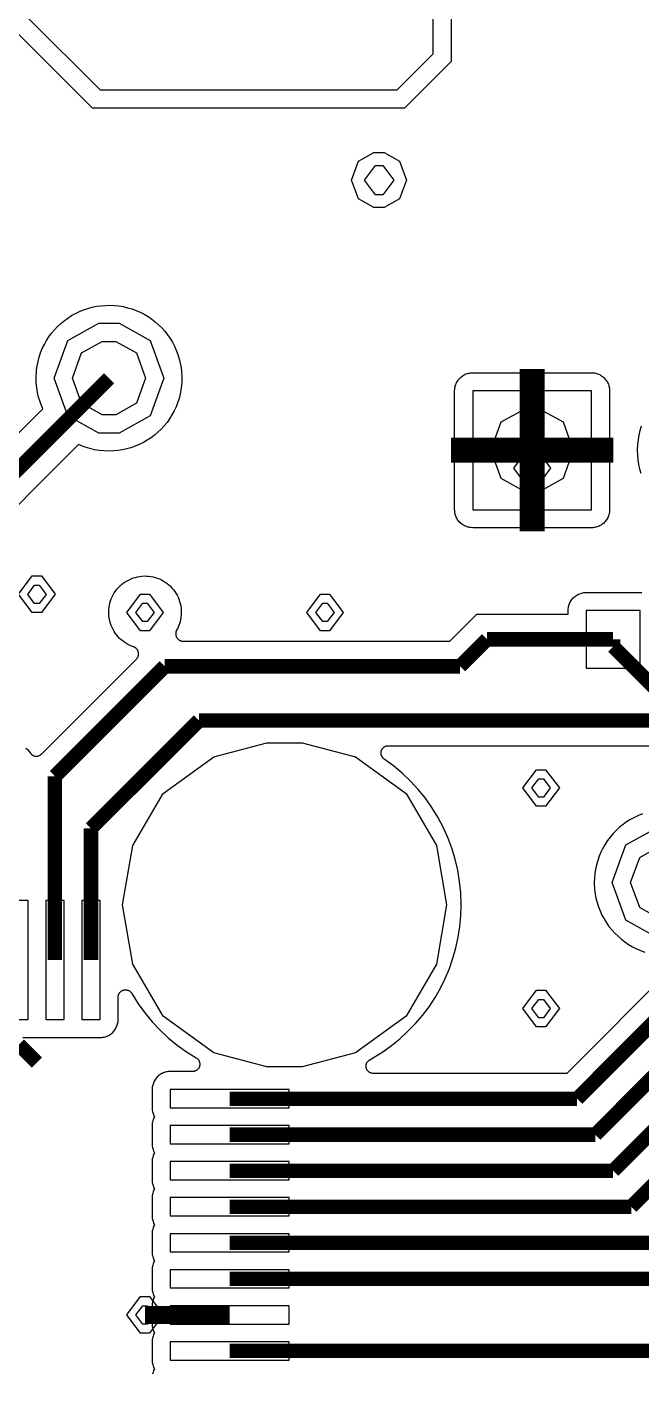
# Model space of a CAD drawing. Extents: x -0.15 to 4.85, y -1.33 to 3.4.
# Drawn here: x 2.898 to 3.234, y 1.316 to 2.052 of the extents above; entities that cross this region are included whole.
import ezdxf

# ---------------------------------------------------------------- set-up
doc = ezdxf.new("R2010")
doc.units = 0
doc.layers.get('0').update_dxf_attribs({"linetype": 'CONTINUOUS'})

msp = doc.modelspace()

# ---------------------------------------------------------------- linework, layer by layer
at = {"color": 0}
for points in [[(3.02165, 2.23425), (3.02165, 2.19486), (2.92324, 2.19486), (2.89861, 2.17028), (2.89861, 2.05711), (2.938, 2.01772), (3.10038, 2.01772), (3.12007, 2.03742), (3.12007, 2.10632), (3.11025, 2.11614), (3.06104, 2.11614), (3.05117, 2.12596), (3.05117, 2.18504), (3.04135, 2.19486), (3.04135, 2.23425), (3.02165, 2.23425)], [(3.09056, 1.98349), (3.09333, 1.98349), (3.10179, 1.97882), (3.10553, 1.96851), (3.10179, 1.95821), (3.09333, 1.95349), (3.09056, 1.95349), (3.08774, 1.95349), (3.07928, 1.95821), (3.07553, 1.96851), (3.07928, 1.97882), (3.08774, 1.98349), (3.09056, 1.98349)], [(2.94293, 1.89022), (2.94853, 1.89022), (2.9654, 1.8809), (2.97289, 1.86022), (2.9654, 1.83961), (2.94853, 1.83022), (2.94293, 1.83022), (2.93729, 1.83022), (2.92036, 1.83961), (2.91288, 1.86022), (2.92036, 1.8809), (2.93729, 1.89022), (2.94293, 1.89022)], [(3.13185, 1.85339), (3.1319, 1.85431), (3.13201, 1.8549), (3.13211, 1.8555), (3.13222, 1.8561), (3.13244, 1.85669), (3.13267, 1.85724), (3.13293, 1.85778), (3.13321, 1.85833), (3.13353, 1.85882), (3.13385, 1.85931), (3.13424, 1.85979), (3.13467, 1.86022), (3.1351, 1.86065), (3.13554, 1.86104), (3.13603, 1.86142), (3.13657, 1.86175), (3.13706, 1.86207), (3.1376, 1.86235), (3.13819, 1.86256), (3.13874, 1.86278), (3.13933, 1.86294), (3.13993, 1.86304), (3.14053, 1.86315), (3.14112, 1.86321), (3.14172, 1.86321), (3.20672, 1.86321), (3.20769, 1.86315), (3.20829, 1.8631), (3.20889, 1.86299), (3.20943, 1.86283), (3.21003, 1.86267), (3.21057, 1.86239), (3.21117, 1.86218), (3.21165, 1.86185), (3.21219, 1.86158), (3.21268, 1.86121), (3.21317, 1.86082), (3.21361, 1.86044), (3.21399, 1.85996), (3.21442, 1.85951), (3.21475, 1.85903), (3.21513, 1.85854), (3.2154, 1.858), (3.21567, 1.85746), (3.21589, 1.85692), (3.2161, 1.85632), (3.21626, 1.85578), (3.21637, 1.85518), (3.21649, 1.85458), (3.21654, 1.85399), (3.21654, 1.85339), (3.21654, 1.78833), (3.21654, 1.78742), (3.21643, 1.78682), (3.21632, 1.78622), (3.21615, 1.78563), (3.216, 1.78503), (3.21578, 1.78449), (3.2155, 1.78394), (3.21524, 1.7834), (3.2149, 1.78292), (3.21453, 1.78243), (3.21415, 1.78194), (3.21376, 1.7815), (3.21333, 1.78107), (3.21285, 1.78069), (3.21236, 1.78031), (3.21188, 1.77999), (3.21139, 1.77965), (3.21083, 1.77939), (3.21024, 1.77917), (3.20969, 1.77896), (3.2091, 1.77879), (3.2085, 1.77868), (3.20792, 1.77857), (3.20732, 1.77851), (3.20672, 1.77851), (3.14172, 1.77851), (3.14075, 1.77857), (3.14015, 1.77863), (3.13956, 1.77874), (3.13896, 1.7789), (3.13842, 1.77911), (3.13782, 1.77933), (3.13728, 1.77956), (3.13674, 1.77988), (3.13624, 1.78021), (3.13575, 1.78053), (3.13526, 1.7809), (3.13483, 1.78135), (3.1344, 1.78178), (3.13401, 1.78221), (3.13364, 1.78269), (3.13331, 1.78318), (3.13304, 1.78372), (3.13276, 1.78426), (3.1325, 1.78482), (3.13233, 1.78542), (3.13217, 1.78596), (3.13201, 1.78656), (3.13196, 1.78715), (3.1319, 1.78774), (3.13185, 1.78833), (3.13185, 1.85339)], [(3.14172, 1.78833), (3.20672, 1.78833), (3.20672, 1.85339), (3.14172, 1.85339), (3.14172, 1.78833)], [(3.17422, 1.821), (3.17671, 1.821), (3.18419, 1.81101), (3.17671, 1.80104), (3.17422, 1.80104), (3.17167, 1.80104), (3.16418, 1.81101), (3.17167, 1.821), (3.17422, 1.821)], [(2.90354, 1.75215), (2.90604, 1.75215), (2.91353, 1.74217), (2.90604, 1.73214), (2.90354, 1.73214), (2.901, 1.73214), (2.89351, 1.74217), (2.901, 1.75215), (2.90354, 1.75215)], [(2.96257, 1.74228), (2.96507, 1.74228), (2.97256, 1.73229), (2.96507, 1.72226), (2.96257, 1.72226), (2.96008, 1.72226), (2.9526, 1.73229), (2.96008, 1.74228), (2.96257, 1.74228)], [(3.06104, 1.74228), (3.06349, 1.74228), (3.07097, 1.73229), (3.06349, 1.72226), (3.06104, 1.72226), (3.0585, 1.72226), (3.05101, 1.73229), (3.0585, 1.74228), (3.06104, 1.74228)], [(3.23325, 1.73328), (3.20374, 1.73328), (3.20374, 1.70175), (3.23325, 1.70175), (3.23325, 1.73328)], [(3.03892, 1.6609), (3.04857, 1.6609), (3.0776, 1.65331), (3.10526, 1.63328), (3.12186, 1.6049), (3.1274, 1.57242), (3.12186, 1.53997), (3.10526, 1.5116), (3.0776, 1.49157), (3.04857, 1.48392), (3.03892, 1.48392), (3.02919, 1.48392), (3.00017, 1.49157), (2.9725, 1.5116), (2.9559, 1.53997), (2.95038, 1.57242), (2.9559, 1.6049), (2.9725, 1.63328), (3.00017, 1.65331), (3.02919, 1.6609), (3.03892, 1.6609)], [(3.17915, 1.64631), (3.1816, 1.64631), (3.18908, 1.63632), (3.1816, 1.62633), (3.17915, 1.62633), (3.17661, 1.62633), (3.16913, 1.63632), (3.17661, 1.64631), (3.17915, 1.64631)], [(3.24806, 1.61462), (3.25364, 1.61462), (3.27051, 1.60529), (3.278, 1.58467), (3.27051, 1.56406), (3.25364, 1.55467), (3.24806, 1.55467), (3.24242, 1.55467), (3.22549, 1.56406), (3.218, 1.58467), (3.22549, 1.60529), (3.24242, 1.61462), (3.24806, 1.61462)], [(2.89872, 1.50981), (2.89872, 1.57479), (2.88868, 1.57479), (2.88868, 1.50981), (2.89872, 1.50981)], [(2.91836, 1.50981), (2.91836, 1.57479), (2.90838, 1.57479), (2.90838, 1.50981), (2.91836, 1.50981)], [(2.93806, 1.50981), (2.93806, 1.57479), (2.92807, 1.57479), (2.92807, 1.50981), (2.93806, 1.50981)], [(3.17915, 1.52575), (3.1816, 1.52575), (3.18908, 1.51576), (3.1816, 1.50574), (3.17915, 1.50574), (3.17661, 1.50574), (3.16913, 1.51576), (3.17661, 1.52575), (3.17915, 1.52575)], [(2.97636, 1.46151), (3.04135, 1.46151), (3.04135, 1.47156), (2.97636, 1.47156), (2.97636, 1.46151)], [(2.97636, 1.44188), (3.04135, 1.44188), (3.04135, 1.45186), (2.97636, 1.45186), (2.97636, 1.44188)], [(2.97636, 1.42218), (3.04135, 1.42218), (3.04135, 1.43217), (2.97636, 1.43217), (2.97636, 1.42218)], [(2.97636, 1.40249), (3.04135, 1.40249), (3.04135, 1.41247), (2.97636, 1.41247), (2.97636, 1.40249)], [(2.97636, 1.38279), (3.04135, 1.38279), (3.04135, 1.39278), (2.97636, 1.39278), (2.97636, 1.38279)], [(2.97636, 1.3631), (3.04135, 1.3631), (3.04135, 1.37308), (2.97636, 1.37308), (2.97636, 1.3631)], [(2.96257, 1.35843), (2.96507, 1.35843), (2.97256, 1.34845), (2.96507, 1.33842), (2.96257, 1.33842), (2.96008, 1.33842), (2.9526, 1.34845), (2.96008, 1.35843), (2.96257, 1.35843)], [(2.97636, 1.34341), (3.04135, 1.34341), (3.04135, 1.35344), (2.97636, 1.35344), (2.97636, 1.34341)], [(2.97636, 1.32371), (3.04135, 1.32371), (3.04135, 1.33375), (2.97636, 1.33375), (2.97636, 1.32371)]]:
    msp.add_lwpolyline(points, close=True, dxfattribs=at)
for points in [[(3.12994, 2.11039), (3.12994, 2.03329), (3.1045, 2.00785), (2.93387, 2.00785), (2.88874, 2.05299)], [(2.84056, 1.77738), (2.90669, 1.84351), (2.90621, 1.84476), (2.90524, 1.84732), (2.90442, 1.84986), (2.90382, 1.85242), (2.90339, 1.85501), (2.90317, 1.85762), (2.90306, 1.86022), (2.90333, 1.86463), (2.90365, 1.86706), (2.90414, 1.86944), (2.90479, 1.87178), (2.90556, 1.87411), (2.90647, 1.87639), (2.90757, 1.87857), (2.90875, 1.88074), (2.91006, 1.88279), (2.91153, 1.88475), (2.91304, 1.88665), (2.91472, 1.88843), (2.91651, 1.89007), (2.91842, 1.89164), (2.92036, 1.8931), (2.92243, 1.8944), (2.92454, 1.8956), (2.92676, 1.89668), (2.92904, 1.89761), (2.93132, 1.89836), (2.93371, 1.89901), (2.9361, 1.8995), (2.93854, 1.89983), (2.94099, 1.90004), (2.94343, 1.9001), (2.94586, 1.9), (2.94825, 1.89972), (2.95069, 1.89935), (2.95308, 1.89875), (2.95542, 1.8981), (2.95769, 1.89722), (2.95997, 1.89625), (2.96214, 1.89517), (2.96426, 1.89392), (2.96626, 1.8925), (2.96822, 1.89104), (2.97001, 1.88942), (2.97181, 1.88774), (2.97343, 1.88589), (2.97494, 1.88399), (2.97631, 1.88199), (2.9776, 1.87986), (2.97875, 1.87769), (2.97972, 1.87547), (2.98058, 1.87319), (2.98129, 1.87086), (2.98189, 1.86847), (2.98232, 1.86608), (2.9826, 1.86364), (2.98276, 1.86121), (2.98276, 1.85876), (2.9826, 1.85632), (2.98226, 1.85393), (2.98178, 1.85149), (2.98118, 1.84915), (2.98043, 1.84682), (2.97956, 1.84454), (2.97853, 1.84232), (2.97733, 1.84015), (2.97603, 1.83808), (2.97463, 1.83608), (2.9731, 1.83418), (2.97142, 1.83239), (2.96968, 1.83071), (2.96783, 1.82914), (2.96589, 1.82767), (2.96382, 1.82632), (2.96171, 1.82507), (2.95949, 1.82399), (2.95726, 1.82306), (2.95493, 1.82225), (2.9526, 1.8216), (2.95021, 1.82106), (2.94776, 1.82068), (2.94538, 1.82046), (2.94293, 1.8204), (2.94017, 1.82046), (2.93757, 1.82072), (2.93496, 1.82117), (2.93242, 1.82182), (2.92992, 1.82257), (2.92747, 1.8235), (2.92622, 1.82404), (2.86813, 1.76593)], [(3.23385, 1.80808), (3.23314, 1.81058), (3.2326, 1.81314), (3.23217, 1.81568), (3.23194, 1.81829), (3.23183, 1.82089), (3.232, 1.82399), (3.23226, 1.82658), (3.23265, 1.82914), (3.23325, 1.83164), (3.234, 1.83413)], [(2.89747, 1.65813), (2.89833, 1.65726), (2.89921, 1.65629), (2.89992, 1.65536), (2.90013, 1.6551), (2.90029, 1.65493), (2.90046, 1.65476), (2.90063, 1.65461), (2.90083, 1.65444), (2.90106, 1.65433), (2.90126, 1.65417), (2.90149, 1.65406), (2.90171, 1.65396), (2.90192, 1.6539), (2.90214, 1.65379), (2.9024, 1.65374), (2.90262, 1.65374), (2.9029, 1.65368), (2.90311, 1.65368), (2.90339, 1.65368), (2.9036, 1.65368), (2.90387, 1.65374), (2.9041, 1.65379), (2.90436, 1.65385), (2.90458, 1.65396), (2.90479, 1.65401), (2.90501, 1.65411), (2.90524, 1.65428), (2.90544, 1.65439), (2.90567, 1.65456), (2.90583, 1.65471), (2.90604, 1.65488), (2.95796, 1.70679), (2.95813, 1.70701), (2.95829, 1.70718), (2.95846, 1.70739), (2.95856, 1.70761), (2.95867, 1.70783), (2.95878, 1.70804), (2.95889, 1.70826), (2.95894, 1.70847), (2.95906, 1.70875), (2.95906, 1.70897), (2.9591, 1.70924), (2.9591, 1.70946), (2.9591, 1.70972), (2.9591, 1.70994), (2.9591, 1.71021), (2.95906, 1.71043), (2.959, 1.71071), (2.95889, 1.71092), (2.95883, 1.71114), (2.95872, 1.71135), (2.95861, 1.71157), (2.95846, 1.71179), (2.95835, 1.712), (2.95818, 1.71222), (2.95801, 1.71239), (2.95786, 1.71254), (2.95764, 1.71271), (2.95747, 1.71288), (2.95726, 1.71299), (2.95704, 1.71314), (2.95682, 1.71325), (2.95661, 1.71336), (2.95639, 1.71342), (2.95476, 1.71401), (2.95368, 1.71456), (2.9526, 1.71515), (2.95156, 1.71581), (2.95058, 1.71651), (2.94961, 1.71726), (2.94874, 1.71808), (2.94787, 1.71894), (2.94711, 1.71988), (2.94635, 1.72085), (2.94571, 1.72187), (2.94511, 1.72292), (2.94457, 1.724), (2.94407, 1.72514), (2.94369, 1.72628), (2.94332, 1.72747), (2.9431, 1.72867), (2.94287, 1.72986), (2.94278, 1.73104), (2.94278, 1.73229), (2.94283, 1.73376), (2.94293, 1.73496), (2.94315, 1.73615), (2.94343, 1.73735), (2.94375, 1.73854), (2.94418, 1.73968), (2.94467, 1.74076), (2.94521, 1.74185), (2.94581, 1.74293), (2.94651, 1.7439), (2.94728, 1.74489), (2.94804, 1.74581), (2.9489, 1.74667), (2.94982, 1.74749), (2.95075, 1.74825), (2.95178, 1.7489), (2.95281, 1.74954), (2.95389, 1.75014), (2.95499, 1.75064), (2.95613, 1.75107), (2.95732, 1.75139), (2.9585, 1.75172), (2.95969, 1.75193), (2.96089, 1.75204), (2.96208, 1.75215), (2.96333, 1.7521), (2.96453, 1.75204), (2.96578, 1.75188), (2.96697, 1.75167), (2.96811, 1.75133), (2.96931, 1.75096), (2.97044, 1.75053), (2.97153, 1.75004), (2.97261, 1.74944), (2.97364, 1.74879), (2.97463, 1.74808), (2.97554, 1.74732), (2.97646, 1.74651), (2.97733, 1.74558), (2.9781, 1.74467), (2.97885, 1.74369), (2.9795, 1.74271), (2.9801, 1.74163), (2.98064, 1.74054), (2.98113, 1.7394), (2.98151, 1.73826), (2.98183, 1.73712), (2.98211, 1.73593), (2.98232, 1.73474), (2.98243, 1.73349), (2.98243, 1.73229), (2.98243, 1.73229), (2.98238, 1.73083), (2.98226, 1.72958), (2.98206, 1.72833), (2.98178, 1.72714), (2.9814, 1.72594), (2.98097, 1.72475), (2.98049, 1.72361), (2.97989, 1.72253), (2.97978, 1.72232), (2.97967, 1.7221), (2.97961, 1.72187), (2.9795, 1.72161), (2.97944, 1.72139), (2.97939, 1.72112), (2.97939, 1.7209), (2.97939, 1.72063), (2.97939, 1.72042), (2.97939, 1.72014), (2.97944, 1.71993), (2.97944, 1.71965), (2.97956, 1.71944), (2.97961, 1.71922), (2.97972, 1.71894), (2.97983, 1.71874), (2.97993, 1.71851), (2.98004, 1.71835), (2.98021, 1.71814), (2.98038, 1.71792), (2.98053, 1.71775), (2.98069, 1.7176), (2.98086, 1.71743), (2.98107, 1.71726), (2.98129, 1.71715), (2.98151, 1.717), (2.98172, 1.71689), (2.98194, 1.71683), (2.98217, 1.71672), (2.98243, 1.71667), (2.98265, 1.71661), (2.98292, 1.71656), (2.98314, 1.71656), (2.9834, 1.71656), (3.12914, 1.71656), (3.14389, 1.73132), (3.19386, 1.73132), (3.19392, 1.73333), (3.19392, 1.73425), (3.19403, 1.73485), (3.19413, 1.73544), (3.19429, 1.73599), (3.19446, 1.73658), (3.19467, 1.73712), (3.19494, 1.73767), (3.19521, 1.73821), (3.19554, 1.73875), (3.19592, 1.73924), (3.19631, 1.73968), (3.19668, 1.74017), (3.19711, 1.74054), (3.1976, 1.74097), (3.19808, 1.74131), (3.19858, 1.74163), (3.19913, 1.74196), (3.19967, 1.74222), (3.20021, 1.74244), (3.20075, 1.74265), (3.20135, 1.74282), (3.20194, 1.74293), (3.20254, 1.74304), (3.20314, 1.7431), (3.20374, 1.7431), (3.23325, 1.7431), (3.23422, 1.7431)], [(3.25072, 1.53796), (3.1931, 1.48035), (3.08742, 1.48035), (3.08714, 1.48035), (3.08693, 1.48035), (3.08665, 1.4804), (3.08643, 1.48044), (3.08622, 1.4805), (3.08594, 1.48061), (3.08574, 1.48067), (3.08551, 1.48078), (3.08529, 1.48094), (3.08508, 1.48104), (3.08492, 1.48121), (3.08469, 1.48137), (3.08454, 1.48154), (3.08437, 1.48169), (3.08421, 1.48192), (3.0841, 1.48214), (3.08394, 1.48229), (3.08383, 1.48251), (3.08372, 1.48278), (3.08361, 1.483), (3.08356, 1.48322), (3.0835, 1.48343), (3.08346, 1.48371), (3.0834, 1.48392), (3.0834, 1.48419), (3.0834, 1.48447), (3.0834, 1.48468), (3.08346, 1.48496), (3.0835, 1.48517), (3.08356, 1.48539), (3.08361, 1.48565), (3.08372, 1.48588), (3.08383, 1.4861), (3.08394, 1.48631), (3.08406, 1.48653), (3.08421, 1.48675), (3.08437, 1.4869), (3.08454, 1.48712), (3.08469, 1.48729), (3.08486, 1.48744), (3.08508, 1.48761), (3.08529, 1.48772), (3.08546, 1.48783), (3.09257, 1.49217), (3.09735, 1.49558), (3.10196, 1.49933), (3.10635, 1.50335), (3.11042, 1.50758), (3.11426, 1.51208), (3.11785, 1.51681), (3.12111, 1.52179), (3.12403, 1.52689), (3.12669, 1.53221), (3.12897, 1.53769), (3.13093, 1.54328), (3.13256, 1.54897), (3.13381, 1.55472), (3.13472, 1.56058), (3.13526, 1.5665), (3.13543, 1.57242), (3.13521, 1.57903), (3.13456, 1.58521), (3.13353, 1.59135), (3.13211, 1.59742), (3.13033, 1.60339), (3.12815, 1.60919), (3.12561, 1.61483), (3.12268, 1.62038), (3.11942, 1.62564), (3.11585, 1.63074), (3.11193, 1.63556), (3.10771, 1.64012), (3.10319, 1.6444), (3.09843, 1.64836), (3.09333, 1.65211), (3.09306, 1.65232), (3.09289, 1.65249), (3.09268, 1.65265), (3.09251, 1.65288), (3.0924, 1.65303), (3.09224, 1.65325), (3.09214, 1.65347), (3.09197, 1.65368), (3.09192, 1.6539), (3.09181, 1.65411), (3.09175, 1.65433), (3.09169, 1.65461), (3.09164, 1.65482), (3.0916, 1.6551), (3.0916, 1.65531), (3.0916, 1.65558), (3.0916, 1.65579), (3.09164, 1.65607), (3.09169, 1.65629), (3.09175, 1.65656), (3.09181, 1.65678), (3.09192, 1.65699), (3.09203, 1.65721), (3.09214, 1.65743), (3.09224, 1.65764), (3.0924, 1.65786), (3.09257, 1.65803), (3.09274, 1.65824), (3.09289, 1.6584), (3.09311, 1.65857), (3.09328, 1.65872), (3.09349, 1.65883), (3.09371, 1.65894), (3.09392, 1.65906), (3.09414, 1.65917), (3.09442, 1.65926), (3.09463, 1.65932), (3.09485, 1.65937), (3.09511, 1.65943), (3.09533, 1.65943), (3.09561, 1.65943), (3.09561, 1.65943), (3.36253, 1.65943)], [(3.2346, 1.62217), (3.23232, 1.62129), (3.2301, 1.62026), (3.22799, 1.61907), (3.22586, 1.61776), (3.22392, 1.61636), (3.22201, 1.61483), (3.22022, 1.61315), (3.21849, 1.61142), (3.21692, 1.60951), (3.21544, 1.60757), (3.2141, 1.60556), (3.2129, 1.60344), (3.21182, 1.60122), (3.21083, 1.599), (3.21003, 1.59667), (3.20937, 1.59433), (3.20883, 1.59194), (3.2085, 1.5895), (3.20824, 1.58711), (3.20818, 1.58467), (3.20835, 1.58093), (3.20867, 1.57849), (3.2091, 1.5761), (3.20969, 1.57371), (3.21046, 1.57138), (3.21133, 1.5691), (3.21236, 1.56688), (3.2135, 1.56476), (3.21481, 1.56264), (3.21621, 1.56064), (3.21774, 1.55874), (3.21936, 1.55694), (3.22115, 1.55526), (3.22299, 1.55364), (3.22494, 1.55218), (3.22696, 1.55082), (3.22907, 1.54957), (3.23129, 1.54849), (3.23351, 1.54751), (3.23579, 1.54669)], [(2.89579, 1.49999), (2.93806, 1.49999), (2.93903, 1.50004), (2.93963, 1.5001), (2.94022, 1.50019), (2.94082, 1.50036), (2.94136, 1.50053), (2.94196, 1.50074), (2.9425, 1.50101), (2.94304, 1.50133), (2.94353, 1.50161), (2.94403, 1.50199), (2.94451, 1.50237), (2.94494, 1.50275), (2.94538, 1.50318), (2.94576, 1.50367), (2.94614, 1.50417), (2.94646, 1.50465), (2.94674, 1.50519), (2.947, 1.50574), (2.94728, 1.50628), (2.94744, 1.50688), (2.9476, 1.50742), (2.94776, 1.50801), (2.94787, 1.50861), (2.94793, 1.50921), (2.94793, 1.50981), (2.94793, 1.50981), (2.94793, 1.52201), (2.94793, 1.52244), (2.94799, 1.52267), (2.94804, 1.52293), (2.94808, 1.52315), (2.94814, 1.52342), (2.94825, 1.52364), (2.94836, 1.52385), (2.94847, 1.52407), (2.94864, 1.52429), (2.94874, 1.52444), (2.9489, 1.52467), (2.94907, 1.52483), (2.94924, 1.525), (2.94944, 1.52515), (2.94967, 1.52532), (2.94982, 1.52549), (2.95004, 1.52558), (2.95026, 1.52569), (2.95053, 1.52581), (2.95075, 1.52586), (2.95097, 1.52592), (2.95124, 1.52597), (2.95146, 1.52603), (2.95172, 1.52603), (2.95194, 1.52603), (2.95221, 1.52603), (2.95243, 1.52603), (2.95271, 1.52597), (2.95292, 1.52592), (2.95319, 1.52586), (2.9534, 1.52575), (2.95362, 1.52569), (2.95385, 1.52558), (2.95406, 1.52543), (2.95428, 1.52532), (2.95444, 1.52515), (2.95465, 1.525), (2.95482, 1.52483), (2.95499, 1.52461), (2.95514, 1.52444), (2.95531, 1.52424), (2.95542, 1.52401), (2.95894, 1.51843), (2.96257, 1.51339), (2.96654, 1.50861), (2.97082, 1.50406), (2.97532, 1.49982), (2.98015, 1.49586), (2.98519, 1.49222), (2.99057, 1.48886), (2.9909, 1.48864), (2.99111, 1.48849), (2.99128, 1.48832), (2.99149, 1.48815), (2.99165, 1.48799), (2.99182, 1.48778), (2.99193, 1.48761), (2.99204, 1.48739), (2.99219, 1.48718), (2.99225, 1.48696), (2.99236, 1.48669), (2.99242, 1.48647), (2.99247, 1.48625), (2.99253, 1.48599), (2.99258, 1.48576), (2.99258, 1.4855), (2.99258, 1.48528), (2.99258, 1.48501), (2.99253, 1.48474), (2.99247, 1.48451), (2.99242, 1.48431), (2.99236, 1.48403), (2.99225, 1.48382), (2.99214, 1.4836), (2.99204, 1.48338), (2.99193, 1.48317), (2.99176, 1.48294), (2.9916, 1.48278), (2.99144, 1.48263), (2.99128, 1.4824), (2.99106, 1.48224), (2.9909, 1.48214), (2.99068, 1.48197), (2.99046, 1.48186), (2.99025, 1.48175), (2.99003, 1.48164), (2.98975, 1.4816), (2.98954, 1.48149), (2.98932, 1.48143), (2.98906, 1.48143), (2.98883, 1.48137), (2.98857, 1.48137), (2.97636, 1.48137), (2.97538, 1.48132), (2.97478, 1.48126), (2.97418, 1.48115), (2.97358, 1.481), (2.97304, 1.48083), (2.9725, 1.48061), (2.9719, 1.48035), (2.97142, 1.48007), (2.97088, 1.47975), (2.97039, 1.47936), (2.9699, 1.47899), (2.96947, 1.47861), (2.96908, 1.47817), (2.96865, 1.47768), (2.96833, 1.47719), (2.96794, 1.47671), (2.96768, 1.47617), (2.9674, 1.47563), (2.96718, 1.47508), (2.96697, 1.47449), (2.96681, 1.47394), (2.96669, 1.47335), (2.9666, 1.47275), (2.96654, 1.47215), (2.96649, 1.47156), (2.96649, 1.46151), (2.96654, 1.46081), (2.9666, 1.46021), (2.96669, 1.45961), (2.96686, 1.45897), (2.96703, 1.45843), (2.96724, 1.45783), (2.96751, 1.45724), (2.96778, 1.45669), (2.96751, 1.45614), (2.96724, 1.45556), (2.96703, 1.45496), (2.96681, 1.45436), (2.96669, 1.45376), (2.9666, 1.45311), (2.96654, 1.45251), (2.96649, 1.45186), (2.96649, 1.44188), (2.96654, 1.44111), (2.9666, 1.44051), (2.96669, 1.43993), (2.96686, 1.43933), (2.96703, 1.43874), (2.96724, 1.43814), (2.96751, 1.4376), (2.96778, 1.437), (2.96751, 1.43646), (2.96724, 1.43586), (2.96703, 1.43526), (2.96681, 1.43467), (2.96669, 1.43407), (2.9666, 1.43342), (2.96654, 1.43282), (2.96649, 1.43217), (2.96649, 1.42218), (2.96654, 1.42147), (2.9666, 1.42083), (2.96669, 1.42024), (2.96686, 1.41964), (2.96703, 1.41904), (2.96724, 1.41844), (2.96751, 1.4179), (2.96778, 1.41731), (2.96751, 1.41676), (2.96724, 1.41621), (2.96703, 1.41563), (2.96681, 1.41497), (2.96669, 1.41437), (2.9666, 1.41372), (2.96654, 1.41313), (2.96649, 1.41247), (2.96649, 1.40249), (2.96654, 1.40178), (2.9666, 1.40114), (2.96669, 1.40054), (2.96686, 1.39994), (2.96703, 1.39935), (2.96724, 1.39875), (2.96751, 1.39821), (2.96778, 1.39767), (2.96751, 1.39707), (2.96724, 1.39653), (2.96703, 1.39593), (2.96681, 1.39533), (2.96669, 1.39468), (2.9666, 1.39408), (2.96654, 1.39343), (2.96649, 1.39278), (2.96649, 1.38279), (2.96654, 1.38209), (2.9666, 1.38144), (2.96669, 1.38084), (2.96686, 1.38025), (2.96703, 1.37965), (2.96724, 1.37905), (2.96751, 1.37851), (2.96778, 1.37797), (2.96751, 1.37742), (2.96724, 1.37683), (2.96703, 1.37623), (2.96681, 1.37563), (2.96669, 1.37498), (2.9666, 1.37439), (2.96654, 1.37373), (2.96649, 1.37308), (2.96649, 1.3631), (2.96654, 1.3624), (2.9666, 1.3618), (2.96669, 1.36115), (2.96686, 1.36055), (2.96703, 1.35995), (2.96724, 1.35941), (2.96751, 1.35882), (2.96778, 1.35827), (2.96751, 1.35773), (2.96724, 1.35713), (2.96703, 1.35654), (2.96681, 1.35594), (2.96669, 1.35534), (2.9666, 1.35469), (2.96654, 1.35404), (2.96649, 1.35344), (2.96649, 1.34341), (2.96654, 1.3427), (2.9666, 1.34211), (2.96669, 1.34151), (2.96686, 1.34086), (2.96703, 1.34032), (2.96724, 1.33972), (2.96751, 1.33912), (2.96778, 1.33858), (2.96751, 1.33804), (2.96724, 1.33744), (2.96703, 1.33684), (2.96681, 1.33625), (2.96669, 1.33565), (2.9666, 1.335), (2.96654, 1.3344), (2.96649, 1.33375), (2.96649, 1.32371), (2.96654, 1.32301), (2.9666, 1.32241), (2.96669, 1.32181), (2.96686, 1.32122), (2.96703, 1.32062), (2.96724, 1.32002), (2.96751, 1.31948), (2.96778, 1.31888), (2.96751, 1.31834), (2.96724, 1.31775), (2.96703, 1.31715), (2.96681, 1.31655), (2.96669, 1.31595)]]:
    msp.add_lwpolyline(points, dxfattribs=at)
at = {"color": 7}
for points in [[(3.09056, 1.97649), (3.09251, 1.97649), (3.09854, 1.96851), (3.09251, 1.96049), (3.09056, 1.96049), (3.08856, 1.96049), (3.08253, 1.96851), (3.08856, 1.97649), (3.09056, 1.97649)], [(2.94293, 1.88025), (2.94668, 1.88025), (2.95792, 1.874), (2.9629, 1.86028), (2.95792, 1.84656), (2.94668, 1.84026), (2.94293, 1.84026), (2.93914, 1.84026), (2.9279, 1.84656), (2.92292, 1.86028), (2.9279, 1.874), (2.93914, 1.88025), (2.94293, 1.88025)], [(3.17422, 1.84335), (3.1784, 1.84335), (3.1911, 1.83635), (3.19668, 1.82089), (3.1911, 1.80543), (3.1784, 1.79838), (3.17422, 1.79838), (3.16999, 1.79838), (3.15729, 1.80543), (3.15171, 1.82089), (3.15729, 1.83635), (3.16999, 1.84335), (3.17422, 1.84335)], [(3.17422, 1.81601), (3.17547, 1.81601), (3.17921, 1.81101), (3.17547, 1.80603), (3.17422, 1.80603), (3.17292, 1.80603), (3.16917, 1.81101), (3.17292, 1.81601), (3.17422, 1.81601)], [(2.90354, 1.74711), (2.90479, 1.74711), (2.90854, 1.74211), (2.90479, 1.73712), (2.90354, 1.73712), (2.90225, 1.73712), (2.8985, 1.74211), (2.90225, 1.74711), (2.90354, 1.74711)], [(2.96257, 1.73729), (2.96382, 1.73729), (2.96757, 1.73229), (2.96382, 1.72731), (2.96257, 1.72731), (2.96133, 1.72731), (2.95758, 1.73229), (2.96133, 1.73729), (2.96257, 1.73729)], [(3.06104, 1.73729), (3.06224, 1.73729), (3.06599, 1.73229), (3.06224, 1.72731), (3.06104, 1.72731), (3.05975, 1.72731), (3.056, 1.73229), (3.05975, 1.73729), (3.06104, 1.73729)], [(3.03892, 1.6609), (3.04857, 1.6609), (3.0776, 1.65331), (3.10526, 1.63328), (3.12186, 1.6049), (3.1274, 1.57242), (3.12186, 1.53997), (3.10526, 1.5116), (3.0776, 1.49157), (3.04857, 1.48392), (3.03892, 1.48392), (3.02919, 1.48392), (3.00017, 1.49157), (2.9725, 1.5116), (2.9559, 1.53997), (2.95038, 1.57242), (2.9559, 1.6049), (2.9725, 1.63328), (3.00017, 1.65331), (3.02919, 1.6609), (3.03892, 1.6609)], [(3.17915, 1.64132), (3.18035, 1.64132), (3.1841, 1.63632), (3.18035, 1.63133), (3.17915, 1.63133), (3.17785, 1.63133), (3.17411, 1.63632), (3.17785, 1.64132), (3.17915, 1.64132)], [(3.24806, 1.60464), (3.25181, 1.60464), (3.26303, 1.5984), (3.26803, 1.58467), (3.26303, 1.57094), (3.25181, 1.56465), (3.24806, 1.56465), (3.24426, 1.56465), (3.23303, 1.57094), (3.22804, 1.58467), (3.23303, 1.5984), (3.24426, 1.60464), (3.24806, 1.60464)], [(3.17915, 1.52076), (3.18035, 1.52076), (3.1841, 1.51576), (3.18035, 1.51072), (3.17915, 1.51072), (3.17785, 1.51072), (3.17411, 1.51576), (3.17785, 1.52076), (3.17915, 1.52076)], [(2.96257, 1.35344), (2.96382, 1.35344), (2.96757, 1.34845), (2.96382, 1.34341), (2.96257, 1.34341), (2.96133, 1.34341), (2.95758, 1.34845), (2.96133, 1.35344), (2.96257, 1.35344)]]:
    msp.add_lwpolyline(points, close=True, dxfattribs=at)
at = {"color": 0}
for points, const_width in [([(3.17422, 1.77651), (3.17422, 1.82089), (3.17422, 1.86522)], 0.013779), ([(2.94293, 1.86022), (2.85433, 1.77163)], 0.007874), ([(3.12983, 1.82089), (3.17422, 1.82089), (3.21854, 1.82089)], 0.013779), ([(3.50392, 1.77163), (3.19879, 1.46651)], 0.007874), ([(3.48385, 1.72204), (3.20867, 1.44688)], 0.007874), ([(3.14958, 1.71754), (3.13483, 1.70278)], 0.007874), ([(3.21849, 1.71754), (3.14958, 1.71754)], 0.007874), ([(3.21849, 1.71358), (3.21849, 1.71754)], 0.007874), ([(3.24313, 1.689), (3.21849, 1.71358)], 0.007874), ([(2.97343, 1.70278), (2.91336, 1.64272)], 0.007874), ([(3.13483, 1.70278), (2.97343, 1.70278)], 0.007874), ([(2.99214, 1.67321), (2.93306, 1.61418)], 0.007874), ([(3.37078, 1.67321), (2.99214, 1.67321)], 0.007874), ([(3.46458, 1.67321), (3.21849, 1.42718)], 0.007874), ([(2.91336, 1.64272), (2.91336, 1.54231)], 0.007874), ([(3.44293, 1.62206), (3.22836, 1.40749)], 0.007874), ([(2.93306, 1.61418), (2.93306, 1.54231)], 0.007874), ([(2.90354, 1.48621), (2.89368, 1.49607)], 0.007874), ([(3.19879, 1.46651), (3.00885, 1.46651)], 0.007874), ([(3.20867, 1.44688), (3.00885, 1.44688)], 0.007874), ([(3.21849, 1.42718), (3.00885, 1.42718)], 0.007874), ([(3.22836, 1.40749), (3.00885, 1.40749)], 0.007874), ([(3.23818, 1.38779), (3.00885, 1.38779)], 0.007874), ([(3.25788, 1.36809), (3.00885, 1.36809)], 0.007874), ([(3.00885, 1.3484), (2.96257, 1.3484)], 0.009842), ([(3.25788, 1.32876), (3.00885, 1.32876)], 0.007874)]:
    msp.add_lwpolyline(points, dxfattribs=dict(at, const_width=const_width))

doc.saveas('drawing.dxf')
